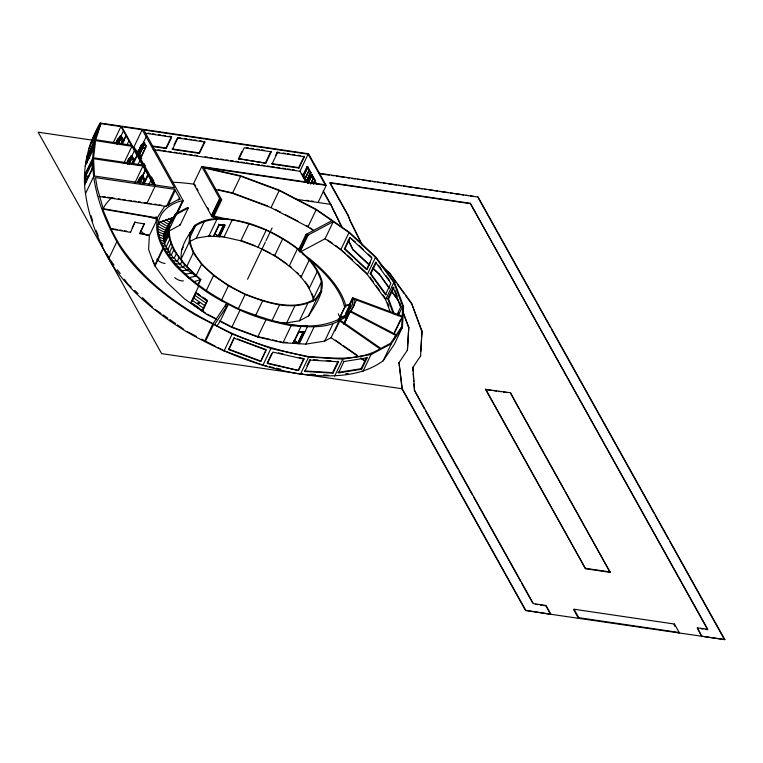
<?xml version="1.0" encoding="UTF-8"?>
<svg xmlns="http://www.w3.org/2000/svg" width="763" height="763" viewBox="0 0 763 763"><rect width="100%" height="100%" fill="white"/><g stroke="black" fill="none" stroke-linecap="round" stroke-linejoin="round"><path stroke-width="1.14" d="M213.011 323.665C175.49 304.79 140.812 278.066 118.065 242.31L111.856 230.722L102.595 209.062L157.54 218.485L149.348 235.576L148.613 249.53L154.612 265.505L166.944 282.415L184.78 299.106L206.878 314.451L216.587 319.497M157.54 218.485C153.582 236.292 164.379 252.238 175.137 265.333C190.197 280.612 207.317 294.07 226.716 303.416L225.18 306.621M163.997 238.705L164.112 236.644L158.618 234.413M164.179 241.07L164.283 239.019L159.887 237.379M164.35 243.435L164.465 241.385L161.155 240.278M164.303 244.465L168.394 235.92L169.043 223.607L175.604 213.907L187.631 207.507L188.28 208.022L180.097 225.104L169.176 230.922M182.252 262.482C177.626 249.129 188.07 236.32 194.718 225.409C210.76 214.527 231.408 218.828 248.91 223.263C266.583 228.919 283.235 237.427 297.942 248.757C308.452 257.799 318.762 268.223 322.253 282.091C323.054 294.747 315.148 305.734 308.576 315.939L299.42 320.813L286.726 322.854L280.822 322.501M181.041 259.258L189.224 242.176L189.72 232.791M228.738 349.597L234.212 337.761L228.738 349.597L260.688 361.481L266.144 350.093L234.193 338.209M260.688 361.481L265.677 350.684M313.126 301.242L313.25 298.924L321.433 281.843C313.736 256.301 288.776 241.308 266.23 230.149C244.398 221.709 217.14 212.333 195.471 225.867L190.54 233.154C187.917 244.971 195.08 255.557 202.224 264.256C214.355 277.074 229.329 286.678 245.257 294.108C267.079 302.558 294.337 311.924 316.006 298.4L320.937 291.104L321.433 281.843M349.721 307.947L349.893 304.666L345.467 305.4L338.19 320.584M347.108 313.641L349.912 307.785L350.093 303.941L352.64 298.629L402.149 317.036L401.624 326.965L399.574 331.228M299.63 251.532L307.298 235.519L333.278 221.671L348.996 232.572L375.482 257.379L393.803 282.501L402.721 306.23L402.196 316.149L352.687 297.742L352.296 305.038L344.99 315.834C313.088 336.054 272.381 321.814 240.211 309.492C210.741 295.51 181.956 276.845 164.35 248.652A105.819 49.519 25.6 0 1 179.887 201.289L183.215 200.745L143.74 129.948L308.118 154.193L325.172 184.78L201.756 166.572L193.573 183.654L211.99 216.702L223.836 219.258M354.29 299.239L353.946 305.772L350.465 310.913L344.838 322.663M105.819 253.154A160.774 75.232 25.6 0 0 186.792 331.848C222.043 352.201 260.259 367.28 300.469 374.128C328.51 377.103 359.173 378.086 383.15 360.813L394.261 344.409L402.444 327.327L403.551 306.478L394.585 282.615L376.159 257.35L349.521 232.41L316.502 209.501L279.334 190.168L240.564 175.748L202.824 167.211L326.24 185.419L318.057 202.5M408.787 327.184L407.413 350.255L408.787 327.184L403.093 312.01M420.814 351.419L421.434 339.716M421.558 337.37L422.044 331.161L411.467 303.016L389.731 273.221L381.119 265.152M420.566 356.102L422.044 331.161M100.172 123.034C87.516 144.588 81.651 170.044 85.704 194.861A399.745 187.049 25.6 0 0 108.708 258.733L116.892 241.652A399.745 187.049 25.6 0 1 93.887 177.779C91.322 159.391 92.819 140.211 100.172 123.034L308.595 153.783L326.24 185.419M87.106 156.825L85.981 163.768L92.8 149.529L93.925 142.586L87.106 156.825L87.926 157.149L86.992 162.939M94.183 146.391L94.564 144.073M100.897 123.625L95.785 139.715L131.35 145.247L120.945 126.582L100.897 123.625L97.826 130.034M99.114 125.466L96.691 131.961L97.511 132.323L99.924 125.838L99.114 125.466L92.294 139.705L89.872 146.191L90.683 146.563M92.294 142.233L99.924 125.838M88.899 148.413L97.082 131.331M96.357 134.889L97.893 131.684M86.61 157.121L94.793 140.039M92.504 147.049L87.383 157.722L89.729 158.094M87.926 157.149L94.269 143.93M85.16 166.057L93.344 148.966M84.521 175.232L92.714 158.151M92.046 160.926L92.18 168.394L85.361 182.634L85.218 175.166L92.046 160.926L92.867 161.222L86.047 175.461L86.171 181.852M85.857 174.899L91.484 163.024M84.693 184.97L92.886 167.889M85.561 193.497L93.744 176.406M113.267 142.605L120.945 126.582M115.633 143.263L117.607 139.143L120.077 136.958L121.594 137.187M115.871 143.396L117.836 139.276L120.43 137.016L116.977 144.226M119.085 138.332L120.106 136.196L121.622 136.424M117.12 143.139L120.077 136.958L122.252 140.859L120.773 143.949M117.779 142.729L123.406 130.988M118.551 142.843L120.602 138.561M118.637 143.368L121.107 138.217M121.107 143.959L122.643 140.745L120.106 136.196M121.851 144.073L125.943 135.537M122.061 144.465L126.153 135.919M126.858 145.123L128.899 140.85M123.759 163.387L131.942 146.305L95.575 140.64L93.582 157.788L142.357 164.989L131.942 146.305M154.422 185.361L121.718 126.696L142.195 129.72L134.011 146.801L155.471 185.295M126.629 162.986L128.604 158.876L131.074 156.692L132.6 156.911M126.868 163.12L128.842 159.009L131.436 156.739L127.984 163.95M130.082 158.065L131.102 155.929L132.628 156.148M127.621 163.902L131.074 156.692L133.258 160.592L131.77 163.683M128.775 162.452L134.402 150.721M130.063 161.498L131.598 158.284M129.138 164.121L132.104 157.941M132.104 163.692L133.649 160.478L131.102 155.929M136.711 154.374L141.145 145.113L143.616 142.929L145.132 143.148M136.939 154.507L141.384 145.247L143.978 142.977L138.551 154.307L136.815 155.814M132.857 163.797L136.939 155.27M133.058 164.188L137.149 155.652M142.595 144.302L146.172 136.844M138.685 153.229L143.616 142.929L145.79 146.83L140.363 158.16L139.6 158.017A6.609 3.09 25.6 0 1 138.818 157.807M143.883 143.339L138.752 154.04L140.783 157.683M140.039 153.086L144.14 144.531M144.646 144.178L139.705 154.479L138.189 154.26M137.855 164.856L139.906 160.583M134.765 183.13L142.948 166.038L93.534 158.752L94.507 176.034L153.353 184.713L142.948 166.048M137.454 182.395L139.429 178.275L141.899 176.091L143.415 176.32M137.683 182.529L139.658 178.408L142.252 176.148L139.085 182.929M140.392 178.542L141.928 175.328L144.465 179.887L142.929 183.091M139.429 181.241L141.899 176.091L144.073 180.001L142.595 183.082M145.208 179.992L142.671 175.442L145.218 170.12M142.853 175.767L145.399 170.445M139.858 183.044L142.414 177.693M139.963 183.53L142.919 177.35M143.673 183.206L147.755 174.679M144.054 183.921L148.156 175.376M145.867 133.306L171.704 137.121L166.248 148.508L165.952 147.984L171.408 136.596L169.062 136.243M148.852 184.579L150.902 180.316M132.199 227.832L135.061 221.852L130.549 232.353L110.73 228.948M174.107 144.751L177.083 138.542M199.429 153.401L199.143 152.877L204.598 141.489L204.894 142.013L199.429 153.401L172.419 149.424L177.874 138.027L177.579 137.502M146.83 203.502L155.013 186.42M139.944 233.955L144.445 223.464L139.677 233.43L149.348 235.576M155.833 220.021L164.198 207.05L177.941 199.725L180.297 199.343L174.717 189.329L95.48 177.636L97.359 188.385L103.224 208.69L156.863 217.884M174.717 189.329L166.525 206.411L98.961 196.444M159.667 222.662L160.011 221.947L168.118 226.83M168.118 205.285L175.28 190.34M168.871 224.656L163.015 220.879L162.681 221.585L166.029 219.801L170.712 223.054M166.029 219.801L165.685 220.517L169.033 218.733L171.732 220.745M169.033 218.733L168.69 219.448L172.037 217.665L171.694 218.371L173.487 218.084M178.399 199.916L179.429 197.779M169.043 223.607L163.587 234.994L170.683 221.184M170.874 221.785L172.324 218.752M168.881 226.687L163.768 237.36L163.931 234.279L158.008 231.647M172.438 219.534L173.964 216.33M174.613 215.986L175.604 213.907M163.94 239.725L168.718 229.758M176.425 213.669L182.567 200.85M169.205 229.32L176.367 214.365L188.28 208.022M176.673 213.63L182.815 200.812M177.073 213.564L183.215 200.745M164.121 242.1L168.556 232.839M154.612 265.505L162.796 248.423M155.003 266.049L163.196 248.967M165.962 247.279L169.72 239.448M171.036 242.977L167.631 250.092L166.305 246.563L163.044 245.705M169.3 252.906L172.362 246.497M173.401 257.884L171.303 255.014L173.687 250.026L168.394 235.92M177.092 261.766L174.336 257.999L176.387 253.726M180.173 264.818L177.426 261.051L179.133 257.493M193.697 227.546L194.718 225.409M189.844 237.608L195.471 225.867M183.215 267.803L180.516 264.103L181.88 261.261M189.3 241.881L196.329 238.132L204.513 221.041M177.769 267.327L183.559 267.088L184.579 264.961L173.687 250.026M186.611 266.792L193.258 252.915L189.224 242.176M238.991 157.645L241.966 151.436M219.582 198.552L211.399 215.633L212.724 216.74L220.908 199.658L221.718 199.839L213.535 216.93L213.239 216.396M238.79 159.209L244.246 147.822L271.256 151.808L265.801 163.196L238.495 158.685L265.801 163.196M219.878 199.086L211.694 216.167L212.429 216.215M211.99 216.702L220.173 199.61L201.756 166.572M188.518 268.643L187.488 270.779L183.559 267.088M196.329 238.132L208.862 236.11L217.054 219.029M192.448 272.324L191.771 273.745L187.832 270.064L182.367 270.598M215.252 189.424L232.457 193.316L240.641 176.234L279.201 190.578L316.159 209.796L331.876 220.698L305.896 234.537L298.734 249.491M213.316 236.377L218.952 224.618L218.561 224.084M213.764 236.406L219.191 225.075L224.57 225.409L219.134 236.73L214.46 233.659M195.919 276.025L201.556 264.284L193.258 252.915M223.797 224.351L218.371 235.672L219.582 236.759L225.228 224.99L218.952 224.618M197.76 285.028L200.316 279.697L184.579 264.961M197.77 285.934L200.841 279.525C185.037 265.562 165.619 247.202 169.872 223.969L176.367 214.365M198.771 286.058L190.588 303.14L191.465 302.692M205.352 312.859L191.027 302.911L195.891 292.668L200.745 296.082L195.948 292.639M191.189 302.959L196.053 292.763M194.412 296.521L195.891 293.44M208.862 236.11L224.036 237.026L232.219 219.944M265.505 162.672L270.97 151.274L271.256 151.808M199 303.121L198.199 302.978M198.905 303.684L199.257 303.169L198.285 302.491L197.989 303.045L198.905 303.684L198.409 302.806M206.372 290.455L213.535 275.5L201.556 264.284M275.643 155.299L277.141 152.19L279.487 152.533M277.141 152.19L277.427 152.714L271.971 164.102L298.991 168.089L304.447 156.701L304.151 156.177L298.695 167.564L298.991 168.089M202.462 310.846L207.336 300.67L202.577 297.351M207.364 300.698L202.433 310.97L190.96 302.949M224.036 237.026L240.812 240.822L248.996 223.74M221.232 300.765L228.395 285.82L213.535 275.5M205.381 341.509L213.564 324.428M232.457 193.316L271.018 207.66L279.201 190.578M228.299 304.246L214.594 324.485C243.616 340.718 275.825 350.312 308.366 356.512C332.086 358.019 358.62 361.624 380.031 348.891L339.268 320.613C324.876 329.101 307.079 326.669 291.161 325.667C269.358 321.5 247.765 315.1 228.299 304.246L220.116 321.328L216.845 326.144M240.812 240.822L258.037 247.231L266.23 230.149M247.555 279.22L265.286 242.195M265.972 240.774L272.114 227.965M311.18 172.743L310.407 172.629L305.915 182.004L299.935 171.284L308.118 154.193M238.476 308.395L245.123 294.508C267.222 303.054 294.823 312.553 316.759 298.848L321.757 291.466M304.971 179.047L309.349 169.996L307.832 167.078L303.025 176.215L307.842 166.763L307.069 166.649L302.587 176.024L303.626 176.139M303.13 176.224L307.537 167.03M219.324 320.918L231.761 327.384L239.944 310.303M309.244 169.977L304.799 179.019L306.516 181.489L310.779 172.686M223.96 351.171L232.143 334.089L270.922 348.51L308.662 357.046L342.787 359.115L370.99 354.576L391.343 343.731L402.444 327.327M306.402 181.47L310.522 172.877L307.069 166.649M308.91 176.863L310.894 172.848L307.441 166.706L302.959 176.081L306.316 181.937M307.451 182.815L311.438 174.489L312.21 174.603L308.166 183.006M307.823 182.872L311.809 174.546L315.253 180.697L314.242 182.681M307.918 182.967L312.201 174.908M308.405 182.882L312.01 175.366M313.25 298.924C307.918 279.372 290.76 266.392 274.556 255.824L282.749 238.733M310.837 183.244L313.717 177.836L310.827 183.864M310.722 183.854L313.612 177.817M313.278 183.587L314.776 180.459L315.548 180.573M313.345 183.94L314.995 180.736L311.438 174.489M313.402 183.94L315.148 180.516M255.405 315.949L262.567 301.004M289.234 266.01L297.417 248.919M313.517 230.722L307.975 226.878L316.159 209.796M300.622 246.897L304.208 239.42M305.229 237.283L306.764 234.079M231.761 327.384L257.713 337.036L265.906 319.955M298.924 251.046L306.602 235.033M300.498 251.075L308.166 235.052M271.876 320.861L279.554 304.847M323.169 190.702L330.57 203.969L341.385 226.487M301.07 277.093L309.263 260.002M334.547 212.677L330.57 203.969M262.73 365.601L270.922 348.51M299.983 252.143L325.095 238.752L333.278 221.671M271.695 353.67L267.222 362.988L298.524 370.532L267.412 363.503L272.877 352.105L303.979 359.144L298.524 370.532M286.726 322.854L294.909 305.772M257.713 337.036L282.978 342.749L291.161 325.667M309.263 288.319L317.446 271.237M347.613 214.231L351.047 222.853L347.613 214.231L329.969 182.586L470.256 203.282L707.806 629.351L697.306 627.806L701.836 636.6L697.306 627.806M299.42 320.813L307.603 303.731M293.402 343.369L298.829 332.039L304.208 332.363L298.772 343.693L294.098 340.613M308.576 315.939L316.759 298.848M318.896 295.376L320.937 291.104M390.484 312.525L385.62 299.582L367.299 274.461L340.813 249.663L348.996 232.572M298.009 342.635L303.436 331.304M303.121 332.582L298.19 342.883L294.117 340.765M370.541 262.214L367.07 269.463L366.469 269.558L344.371 248.872L349.826 237.474L355.529 242.157M344.371 248.872L344.971 248.767L350.427 237.379M282.978 342.749L305.829 344.132L314.013 327.05M369.302 265.142L352.964 249.844L348.395 239.925M298.333 370.026L303.788 358.639L299.182 357.589M300.469 374.128L308.662 357.046M306.926 365.754L309.902 359.535L310.293 360.079L338.429 361.776L332.973 373.174L304.838 371.467L310.293 360.079M305.829 344.132L324.704 341.099L332.887 324.008M338.81 319.726L345.649 305.562L350.274 304.809L344.847 316.14L340.04 316.731M339.268 320.613L331.075 337.694L358.257 356.55M335.014 330.827L340.136 320.155L346.507 316.75L349.988 311.609L395.863 335.462L393.813 339.735M349.101 305.21L352.687 297.742M349.597 304.59L352.659 298.18M366.469 269.558L371.924 258.171L349.826 237.474M345.448 313.936L349.397 305.696M345.277 316.016L350.408 305.314M346.268 315.157L349.883 307.775M343.855 323.254L347.947 314.623M367.299 274.461L375.482 257.379M343.855 324.418L349.988 311.609M351.333 310.722L356.455 300.04M370.179 273.688L375.634 262.3L376.359 262.348L370.904 273.736L386.192 294.699L385.468 294.652L370.179 273.688L370.904 273.736M389.159 288.242L378.944 273.65L372.916 268.013M332.973 373.174L332.573 372.63L338.038 361.242L338.429 361.776M334.604 376.197L342.787 359.115M367.146 357.818L343.903 361.557L338.448 372.954L361.691 369.206L367.146 357.818L366.583 357.284L361.128 368.682L337.885 372.42M395.873 282.224L389.731 273.221M385.468 294.652L390.923 283.264L375.634 262.3M385.62 299.582L393.803 282.501M393.098 313.002L387.728 298.695L393.183 287.308L393.985 287.489L388.529 298.877L394.309 314.289M362.806 371.657L370.99 354.576M397.151 314.366L400.623 307.117L393.183 287.308M397.952 314.547L398.944 312.477M398.114 315.844L402.721 306.23M394.519 332.172L400.661 319.354M393.966 334.127L402.149 317.036M383.15 360.813L391.343 343.731M421.872 331.514L411.467 303.016M705.298 629.361L707.635 629.704L470.256 203.282M477.724 197.026L318.82 173.201M477.896 196.663L724.85 639.613L525.564 610.591L402.082 389.12L398.992 362.587L402.254 388.768L525.736 610.238L550.543 614.272L545.831 605.841L540.09 604.992M402.254 388.768L161.632 353.651L38.15 132.18L91.989 140.115M413.012 371.123L412.926 367.27L414.595 390.589L533.375 603.619L546.003 605.488L550.705 613.919M424.276 408.606L414.595 390.589M485.535 389.426L510.39 392.716L610.171 572.355L585.488 568.712L485.535 389.426L491.143 390.255M510.39 392.716L518.878 408.615M585.488 568.712L485.697 389.073M574.1 609.246L573.766 609.961L578.468 618.392L578.812 617.687L574.1 609.246L674.454 624.048L679.156 632.489L678.812 633.204M674.454 624.048L674.111 624.763L675.16 626.633M160.011 221.947L158.179 224.646L158.523 223.941L166.792 228.566M181.537 249.873L183.416 247.107M226.716 303.416L212.772 324.017L204.827 340.756M345.334 320.164L347.442 316.931M395.863 335.462L390.58 343.274L380.899 348.433L340.136 320.155M401.624 326.965L396.34 334.766L350.465 310.913M398.82 362.95L407.585 349.902M412.754 367.632L420.737 355.749M160.507 222.214L163.015 220.879M196.005 292.611L195.519 292.868L207.04 300.87L202.119 311.142L202.557 310.913M324.704 341.099L331.514 337.465M198.313 302.739L199.057 303.359M194.012 281.69L200.841 279.525M184.904 274.194L192.104 273.04L196.043 276.721L196.387 276.006L189.634 277.589L189.291 278.304L187.832 276.931M345.801 373.775L348.138 373.393M344.456 316.712L340.164 316.464L344.39 316.874M220.173 199.61L220.908 199.658M208.385 235.576L210.655 235.71M219.2 236.225L222.605 236.435M171.074 257.799L174.336 257.999M173.067 260.784L177.426 261.051M175.07 263.779L180.516 264.103M276.092 322.215L278.457 322.358M290.865 325.133L307.031 326.116M298.591 331.571L304.866 331.953M293.793 342.377L298.457 342.663L299.239 343.741L307.422 326.65L306.64 325.572M282.682 342.225L287.079 342.482M293.621 342.883L298.848 343.197M313.421 359.755L318.104 360.031M326.316 360.537L330.999 360.813M304.447 370.932L332.573 372.63M300.174 373.603L302.52 373.746M310.713 374.242L315.396 374.519M323.588 375.014L328.262 375.301M147.917 133.124L150.273 133.477M152.619 133.821L154.965 134.164M158.494 134.689L160.84 135.032M163.187 135.375L165.542 135.728M178.752 137.674L181.108 138.027M184.627 138.542L186.983 138.885M189.329 139.238L191.675 139.581M194.021 139.925L196.377 140.278M199.896 140.793L202.243 141.145M246.296 147.641L248.652 147.984M250.998 148.337L253.345 148.68M256.873 149.195L259.22 149.548M261.566 149.891L263.922 150.235M283.006 153.058L285.362 153.401M287.708 153.744L290.054 154.097M292.401 154.441L294.756 154.784M298.276 155.309L300.622 155.652M177.874 138.027L204.894 142.013M277.427 152.714L304.447 156.701M307.642 167.526L303.579 176.129L304.923 178.628L309.349 169.996M122.643 140.745L124.159 140.974L122.137 137.33M151.856 145.905L165.952 147.984M199.143 152.877L172.123 148.89L172.419 149.424M271.676 163.578L298.695 167.564M143.93 145.218L146.277 145.561M152.152 146.429L166.248 148.508M142.5 147.574L144.98 147.936M157.931 149.844L160.812 150.273M163.101 150.607L166.172 151.064M168.528 151.408L171.112 151.789M174.412 152.276L176.825 152.638M179.114 152.972L181.48 153.325M183.835 153.668L186.191 154.021M189.415 154.488L192.076 154.889M194.431 155.232L197.426 155.671M205.028 156.797L207.727 157.197M209.739 157.493L212.305 157.865M215.633 158.361L218.027 158.714M220.316 159.047L223.75 159.553M226.039 159.896L228.328 160.23M230.607 160.573L233.297 160.964M235.653 161.308L238.619 161.746M240.908 162.09L244.341 162.595M246.249 162.872L248.919 163.272M251.208 163.606L253.497 163.95M256.845 164.436L259.22 164.789M261.509 165.123L264.942 165.638M267.231 165.972L269.797 166.353M271.809 166.649L274.508 167.04M276.864 167.393L279.821 167.831M282.11 168.165L285.534 168.671M287.46 168.957L290.112 169.348M292.401 169.682L294.69 170.025M321.004 173.907L329.254 175.118M331.609 175.471L333.965 175.814M336.321 176.167L344.571 177.378M346.927 177.731L349.282 178.075M351.638 178.428L355.176 178.943M357.532 179.295L359.888 179.639M362.244 179.992L370.494 181.203M372.849 181.556L375.205 181.899M377.561 182.243L381.099 182.767M383.455 183.12L385.811 183.463M388.167 183.807L396.417 185.028M398.772 185.38L401.128 185.724M403.493 186.067L411.734 187.288M414.09 187.631L422.34 188.852M424.695 189.195L427.051 189.548M429.416 189.892L437.657 191.112M440.022 191.456L448.262 192.677M450.618 193.02L452.984 193.373M455.339 193.716L463.589 194.937M465.945 195.28L468.301 195.633M470.657 195.977L474.185 196.501M142.605 148.07L144.951 148.413M153.172 149.634L299.935 171.284M137.989 153.926L139.524 154.155L141.556 157.798M470.084 203.635L329.797 182.948L347.442 214.584M140.363 158.16L141.88 158.38M141.298 158.599L140.526 158.485L146.181 146.715L143.625 142.156M142.671 175.442L143.444 175.557M306.411 200.307L308.757 200.65M311.113 200.993L313.459 201.346M295.72 199.21L330.398 204.322L323.569 192.076M154.126 184.827L174.613 187.851L142.195 129.72M85.342 175.833L88.87 176.358M102.919 196.539L105.275 196.883M107.631 197.236L109.996 197.579M112.352 197.932L114.708 198.275M118.246 198.8L120.602 199.143M122.957 199.496L125.313 199.839M128.852 200.364L131.207 200.707M133.563 201.06L135.919 201.403M138.284 201.756L140.64 202.1M144.169 202.624L146.534 202.968M148.804 203.301L151.084 203.645M154.498 204.141L156.768 204.484M159.047 204.818L161.327 205.152M117.731 241.776L116.892 241.652A160.774 75.232 25.6 0 0 194.985 314.766L232.143 334.089M167.803 254.489L171.303 255.014M493.384 390.589L496.751 391.085M498.992 391.419L501.243 391.743M503.485 392.077L506.851 392.573M585.66 568.359L610.343 572.002M535.502 604.315L537.791 604.658M700.634 628.674L702.971 629.017M578.812 617.687L679.156 632.489M702.008 636.237L724.85 639.613M135.328 222.386L144.712 223.988M111.484 228.595L117.359 229.606M119.715 230.006L122.061 230.407M124.417 230.808L126.763 231.218M141.928 233.812L144.169 234.203M146.42 234.584L148.671 234.975M166.477 251.599L169.634 252.2L170.626 254.842M240.641 176.234L203.931 167.927L221.718 199.839M218.647 189.729L232.372 192.839L267.823 206.02M212.944 215.862L228.499 219.382M387.728 298.695L388.529 298.877M163.692 248.414L167.974 249.377L168.966 252.028M258.771 336.807L270.159 339.382M272.429 339.897L276.988 340.937M279.268 341.452L281.547 341.967M278.447 352.907L283.054 353.946M262.653 365.115L267.193 366.145M269.473 366.66L274.022 367.68M276.292 368.195L280.841 369.225M161.327 242.758L164.636 243.75L165.638 246.401M92.18 168.394L93.01 168.68M85.218 175.166L86.047 175.461M241.814 240.746L254.899 245.619M350.093 303.941L350.913 304.246M257.627 336.55L231.895 326.984L221.613 321.633M237.522 338.991L266.173 349.645M228.757 349.149L260.717 361.042M224.093 350.77L261.547 364.704M92.8 149.529L93.62 149.863M92.294 139.705L93.105 140.077M158.456 229.31L165.228 232.572M214.479 233.812L218.552 235.92L223.979 224.599L224.57 225.409M275.281 209.405L280.441 212.085M285.6 214.775L297.99 221.213M306.249 225.505L308.309 226.582M271.018 207.66L307.975 226.878M262.348 249.005L270.712 253.354M272.801 254.441L274.899 255.529M258.037 247.231L274.556 255.824M158.094 226.468L166.525 230.855M228.395 285.82L245.123 294.508M207.221 314.156L216.473 318.963M187.135 331.552L196.501 336.426M201.699 339.125L203.778 340.212M206.401 341.576L215.767 346.44M217.846 347.527L223.054 350.227M310.255 227.927L313.173 229.949M327.737 240.059L332.601 243.426M335.51 245.448L345.639 253.516M325.095 238.752L340.813 249.663M305.896 234.537L307.298 235.519M302.806 254.098L310.331 259.325A107.621 50.358 25.6 0 1 346.087 306.879M307.432 258.371L309.282 259.649A105.819 49.519 25.6 0 1 344.657 307.422M275.825 256.177L286.974 263.912M335.367 340.145L341.156 344.161M343.083 345.496L357.551 355.529M361.404 358.209L365.267 360.88M360.193 357.895L365.048 361.261M193.382 304.017L199.143 308.014M201.07 309.349L202.987 310.684M155.261 309.444L161.06 313.459M162.986 314.804L167.822 318.152M169.748 319.487L175.547 323.512M177.474 324.857L183.273 328.872M196.959 293.278L199.83 295.281M194.842 295.338L206.096 303.216M193.621 297.885L204.875 305.753M192.41 300.422L203.664 308.3M179.448 224.589L180.097 225.104M386.116 270.35L389.569 273.574M358.925 245.343L363.178 249.32M368.281 254.098L371.676 257.274M353.135 249.482L369.473 264.79M372.745 268.366L378.772 274.003M344.971 248.767L367.07 269.463M347.356 255.128L352.506 259.954M357.666 264.78L366.25 272.82M289.759 265.839L291.466 267.441M296.607 272.257L298.314 273.86M300.031 275.462L301.738 277.064M361.128 368.682L361.691 369.206M343.34 361.033L343.903 361.557M131.226 287.174L127.812 283.97L124.359 279.248M134.641 290.369L138.065 293.574M142.338 297.57L152.59 307.165M397.275 284.151L404.285 293.755M405.687 295.682L411.295 303.369M378.448 265.209L381.223 269.015M386.097 275.681L389.569 280.45M378.944 273.65L389.321 287.889M392.096 291.685L398.324 300.231M391.924 292.038L398.849 301.538L400.88 306.955M370.017 277.236L373.431 281.919M376.159 285.658L379.573 290.341M382.988 295.014L385.716 298.762M305.2 281.805L308.653 286.535M300.756 325.734L301.147 326.268L292.963 343.36L292.572 342.816M109.882 259.391L114.021 265.066M117.464 269.787L120.23 273.574M109.204 258.323L109.548 258.857M478.306 198.065L535.693 301.004M536.856 303.083L550.19 326.993M551.344 329.072L653.958 513.117M655.112 515.197L668.445 539.107M669.609 541.186L724.097 638.927M520.042 410.685L563.952 489.445M565.106 491.525L610.171 572.355M312.172 174.985L313.231 176.882M307.432 167.021L310.779 172.848M311.8 174.851L315.148 180.688M315.806 182.319L316.922 184.312M302.119 173.926L306.554 181.899L303.264 176.148M425.439 410.685L457.886 468.883M459.04 470.962L472.364 494.863M473.527 496.942L520.452 581.11M521.615 583.19L532.622 602.942M195.767 186.325L194.632 184.303A160.774 75.232 25.6 0 0 171.685 182.195M196.892 188.347L198.018 190.368M207.612 207.584L208.747 209.606M136.625 150.216L137.693 152.133M144.14 163.702L145.285 165.752M151.551 176.987L153.83 181.079M133.639 157.97L134.66 159.791M120.85 136.31L123.396 140.859M131.856 156.034L134.393 160.592M106.925 253.993L108.747 257.455M130.282 231.818L130.549 232.353M351.209 222.5L362.673 245.629M351.562 223.912L361.977 244.933M334.719 212.324L342.606 228.251M348.224 240.288L352.964 249.844M101.384 242.844L102.757 245.82M96.1 230.445L98.217 235.815M395.224 290.789L397.294 296.292M399.774 302.892L401.052 306.592M402.511 311.285L408.615 327.537M387.623 302.949L388.844 306.211M312.048 293.803L313.259 297.026M303.788 358.639L303.979 359.144M90.969 215.586L92.685 220.869M413.174 373.46L413.756 381.614M413.928 383.951L414.433 390.942M183.378 280.851A6.609 3.09 25.6 0 1 174.746 277.637M165.075 263.435A6.609 3.09 25.6 0 1 156.797 259.134M148.146 235.471A6.609 3.09 25.6 0 1 140.793 230.359M156.177 216.616A6.609 3.09 25.6 0 1 149.176 216.892M103.091 208.69A160.774 75.232 25.6 0 1 111.961 197.617M151.599 182.872A160.774 75.232 25.6 0 1 154.097 182.634M154.231 263.445A106.715 49.938 25.6 0 1 152.686 260.193M340.613 317.217A6.609 3.09 25.6 0 1 338.362 313.717M207.479 300.641L202.672 297.303L207.479 300.641"/></g></svg>
